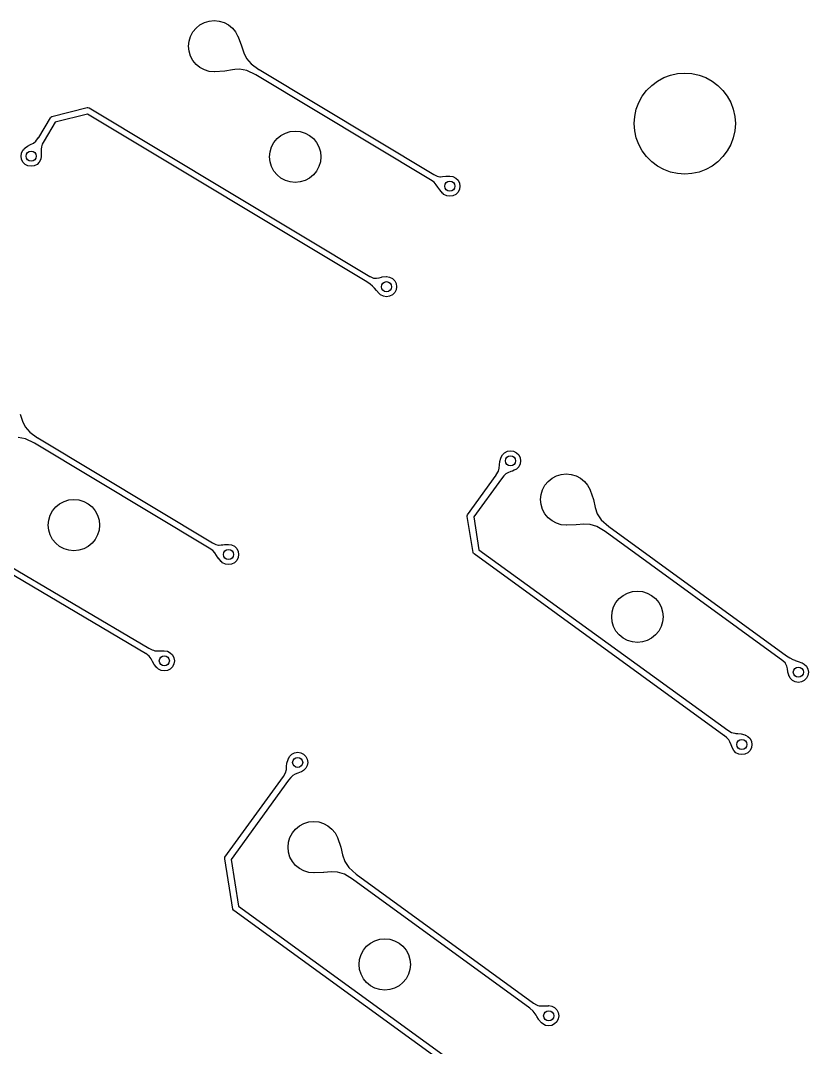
# Model space of a CAD drawing. Extents: x 95 to 380, y -206 to -92.
# Drawn here: x 164.05 to 195.22, y -146.2 to -105.57 of the extents above; entities that cross this region are included whole.
import ezdxf

# ---------------------------------------------------------------- set-up
doc = ezdxf.new("R2010")
doc.units = 0
doc.layers.add('BLACK', color=7, linetype='CONTINUOUS')

msp = doc.modelspace()

# ---------------------------------------------------------------- linework, layer by layer
at = {"layer": 'BLACK', "linetype": 'CONTINUOUS'}
for p, q in [((171.328737, -105.649118), (171.519331, -105.591302)), ((171.519331, -105.591302), (171.717543, -105.57178)), ((171.717543, -105.57178), (171.915755, -105.591302)), ((171.915755, -105.591302), (172.106349, -105.649118)), ((170.778881, -106.198974), (170.87277, -106.023321)), ((170.87277, -106.023321), (170.999123, -105.86936)), ((170.999123, -105.86936), (171.153084, -105.743007)), ((171.153084, -105.743007), (171.328737, -105.649118)), ((172.106349, -105.649118), (172.282002, -105.743007)), ((172.282002, -105.743007), (172.435963, -105.86936)), ((172.435963, -105.86936), (172.562316, -106.023321)), ((172.562316, -106.023321), (172.656205, -106.198974)), ((170.701543, -106.58778), (170.721065, -106.389568)), ((170.721065, -106.389568), (170.778881, -106.198974)), ((172.656205, -106.198974), (172.659238, -106.208973)), ((172.659238, -106.208973), (172.660232, -106.209969)), ((172.660232, -106.209969), (172.660402, -106.210406)), ((172.660402, -106.210406), (172.791536, -106.567613)), ((170.721065, -106.785992), (170.701543, -106.58778)), ((170.778881, -106.976586), (170.721065, -106.785992)), ((172.791536, -106.567613), (172.791654, -106.56795)), ((172.791654, -106.56795), (172.885453, -106.849744)), ((172.885453, -106.849744), (172.885454, -106.849746)), ((172.885454, -106.849746), (172.995419, -107.07836)), ((170.87277, -107.152239), (170.778881, -106.976586)), ((170.999123, -107.3062), (170.87277, -107.152239)), ((172.995419, -107.07836), (173.17913, -107.287107)), ((171.153084, -107.432553), (170.999123, -107.3062)), ((171.328737, -107.526442), (171.153084, -107.432553)), ((171.519331, -107.584258), (171.328737, -107.526442)), ((171.717543, -107.60378), (171.519331, -107.584258)), ((171.729165, -107.602635), (171.717543, -107.60378)), ((171.73003, -107.602926), (171.729165, -107.602635)), ((172.131922, -107.575449), (171.73003, -107.602926)), ((172.133047, -107.575317), (172.131922, -107.575449)), ((172.444144, -107.523474), (172.133047, -107.575317)), ((172.444147, -107.523473), (172.444144, -107.523474)), ((172.444152, -107.523473), (172.444147, -107.523473)), ((172.531237, -107.515135), (172.444152, -107.523473)), ((172.713137, -107.497718), (172.531237, -107.515135)), ((173.000038, -107.5479), (172.713137, -107.497718)), ((173.000042, -107.547901), (173.000038, -107.5479)), ((173.355859, -107.719146), (173.000042, -107.547901)), ((173.17913, -107.287107), (173.485346, -107.503211)), ((173.485346, -107.503211), (173.488617, -107.508387)), ((173.488617, -107.508387), (180.399902, -111.659019)), ((190.045371, -107.667842), (190.330001, -107.647485)), ((190.330001, -107.647485), (190.614631, -107.667842)), ((173.359197, -107.719487), (173.355859, -107.719146)), ((180.26907, -111.869271), (173.359197, -107.719487)), ((189.02028, -108.135986), (189.248719, -107.964978)), ((189.248719, -107.964978), (189.499171, -107.828221)), ((189.499171, -107.828221), (189.766536, -107.728499)), ((189.766536, -107.728499), (190.045371, -107.667842)), ((190.614631, -107.667842), (190.893466, -107.728499)), ((190.893466, -107.728499), (191.160831, -107.828221)), ((191.160831, -107.828221), (191.411283, -107.964978)), ((191.411283, -107.964978), (191.639722, -108.135986)), ((188.647494, -108.566203), (188.818502, -108.337764)), ((188.818502, -108.337764), (189.02028, -108.135986)), ((191.639722, -108.135986), (191.8415, -108.337764)), ((191.8415, -108.337764), (192.012508, -108.566203)), ((188.411015, -109.08402), (188.510737, -108.816655)), ((188.510737, -108.816655), (188.647494, -108.566203)), ((192.012508, -108.566203), (192.149265, -108.816655)), ((192.149265, -108.816655), (192.248987, -109.08402)), ((165.295054, -109.368969), (166.690333, -109.018611)), ((166.697833, -109.272054), (165.425765, -109.591473)), ((166.690333, -109.018611), (166.714575, -109.015042)), ((177.748341, -115.909219), (166.697833, -109.272054)), ((166.714575, -109.015042), (166.714576, -109.015042)), ((166.714576, -109.015042), (166.762813, -109.022251)), ((166.762813, -109.022251), (177.877918, -115.698216)), ((188.350358, -109.362855), (188.411015, -109.08402)), ((192.248987, -109.08402), (192.309644, -109.362855)), ((164.771898, -110.201204), (165.241229, -109.417646)), ((165.425765, -109.591473), (164.983445, -110.329938)), ((165.241229, -109.417646), (165.255848, -109.39798)), ((165.255848, -109.39798), (165.295054, -109.368969)), ((188.330001, -109.647485), (188.350358, -109.362855)), ((188.350358, -109.932115), (188.330001, -109.647485)), ((192.309644, -109.362855), (192.330001, -109.647485)), ((192.330001, -109.647485), (192.309644, -109.932115)), ((174.357348, -110.118247), (174.533001, -110.024358)), ((174.533001, -110.024358), (174.723595, -109.966542)), ((174.723595, -109.966542), (174.921807, -109.94702)), ((174.921807, -109.94702), (175.120019, -109.966542)), ((175.120019, -109.966542), (175.310613, -110.024358)), ((175.310613, -110.024358), (175.486266, -110.118247)), ((188.411015, -110.21095), (188.350358, -109.932115)), ((192.309644, -109.932115), (192.248987, -110.21095)), ((164.334298, -110.537474), (164.45381, -110.47236)), ((164.45381, -110.47236), (164.454163, -110.472178)), ((164.454163, -110.472178), (164.56138, -110.41959)), ((164.56138, -110.41959), (164.664902, -110.340448)), ((164.664902, -110.340448), (164.767627, -110.203728)), ((164.767627, -110.203728), (164.771898, -110.201204)), ((164.914352, -110.461), (164.877986, -110.566336)), ((164.914355, -110.460991), (164.914352, -110.461)), ((164.982948, -110.333889), (164.914355, -110.460991)), ((164.983445, -110.329938), (164.982948, -110.333889)), ((173.983145, -110.574214), (174.077034, -110.398561)), ((174.077034, -110.398561), (174.203387, -110.2446)), ((174.203387, -110.2446), (174.357348, -110.118247)), ((175.486266, -110.118247), (175.640227, -110.2446)), ((175.640227, -110.2446), (175.76658, -110.398561)), ((175.76658, -110.398561), (175.860469, -110.574214)), ((188.510737, -110.478315), (188.411015, -110.21095)), ((188.647494, -110.728767), (188.510737, -110.478315)), ((192.149265, -110.478315), (192.012508, -110.728767)), ((192.248987, -110.21095), (192.149265, -110.478315)), ((164.072802, -110.939208), (164.092379, -110.815601)), ((164.092379, -110.815601), (164.149195, -110.704094)), ((164.149195, -110.704094), (164.195752, -110.657536)), ((164.195608, -110.657184), (164.199055, -110.648919)), ((164.195752, -110.657536), (164.195608, -110.657184)), ((164.199055, -110.648919), (164.199838, -110.648208)), ((164.199838, -110.648208), (164.229899, -110.623389)), ((164.229899, -110.623389), (164.237688, -110.615601)), ((164.237688, -110.615601), (164.241986, -110.61341)), ((164.241986, -110.61341), (164.332455, -110.538721)), ((164.332455, -110.538721), (164.334298, -110.537474)), ((164.867863, -110.657184), (164.867021, -110.664736)), ((164.867021, -110.664736), (164.869335, -110.780812)), ((164.877985, -110.566344), (164.867863, -110.657184)), ((164.869335, -110.780812), (164.870822, -110.848761)), ((164.870822, -110.848761), (164.87254, -110.927277)), ((164.877986, -110.566336), (164.877985, -110.566344)), ((173.905807, -110.96302), (173.925329, -110.764808)), ((173.925329, -110.764808), (173.983145, -110.574214)), ((175.860469, -110.574214), (175.918285, -110.764808)), ((175.918285, -110.764808), (175.937807, -110.96302)), ((188.818502, -110.957206), (188.647494, -110.728767)), ((192.012508, -110.728767), (191.8415, -110.957206)), ((164.092379, -111.062815), (164.072802, -110.939208)), ((164.149195, -111.174322), (164.092379, -111.062815)), ((164.237688, -111.262815), (164.149195, -111.174322)), ((164.349195, -111.319631), (164.237688, -111.262815)), ((164.472802, -111.339208), (164.349195, -111.319631)), ((164.596409, -111.319631), (164.472802, -111.339208)), ((164.707916, -111.262815), (164.596409, -111.319631)), ((164.796409, -111.174322), (164.707916, -111.262815)), ((164.853225, -111.062815), (164.796409, -111.174322)), ((164.872802, -110.939208), (164.853225, -111.062815)), ((164.87254, -110.927277), (164.871383, -110.930251)), ((164.871383, -110.930251), (164.872802, -110.939208)), ((173.925329, -111.161232), (173.905807, -110.96302)), ((173.983145, -111.351826), (173.925329, -111.161232)), ((175.918285, -111.161232), (175.860469, -111.351826)), ((175.937807, -110.96302), (175.918285, -111.161232)), ((189.02028, -111.158984), (188.818502, -110.957206)), ((189.248719, -111.329992), (189.02028, -111.158984)), ((191.639722, -111.158984), (191.411283, -111.329992)), ((191.8415, -110.957206), (191.639722, -111.158984)), ((174.077034, -111.527479), (173.983145, -111.351826)), ((174.203387, -111.68144), (174.077034, -111.527479)), ((174.357348, -111.807793), (174.203387, -111.68144)), ((175.640227, -111.68144), (175.486266, -111.807793)), ((175.76658, -111.527479), (175.640227, -111.68144)), ((175.860469, -111.351826), (175.76658, -111.527479)), ((180.399902, -111.659019), (180.402254, -111.659279)), ((180.402254, -111.659279), (180.535239, -111.725965)), ((180.535239, -111.725965), (180.64621, -111.751627)), ((180.872782, -111.734184), (181.025037, -111.72621)), ((181.025037, -111.72621), (181.027578, -111.72711)), ((181.027578, -111.72711), (181.037322, -111.725567)), ((181.037322, -111.725567), (181.160929, -111.745144)), ((189.499171, -111.466749), (189.248719, -111.329992)), ((189.766536, -111.566471), (189.499171, -111.466749)), ((190.045371, -111.627128), (189.766536, -111.566471)), ((190.330001, -111.647485), (190.045371, -111.627128)), ((190.614631, -111.627128), (190.330001, -111.647485)), ((190.893466, -111.566471), (190.614631, -111.627128)), ((191.160831, -111.466749), (190.893466, -111.566471)), ((191.411283, -111.329992), (191.160831, -111.466749)), ((174.533001, -111.901682), (174.357348, -111.807793)), ((174.723595, -111.959498), (174.533001, -111.901682)), ((174.921807, -111.97902), (174.723595, -111.959498)), ((175.120019, -111.959498), (174.921807, -111.97902)), ((175.310613, -111.901682), (175.120019, -111.959498)), ((175.486266, -111.807793), (175.310613, -111.901682)), ((180.27267, -111.874983), (180.26907, -111.869271)), ((180.41012, -111.972212), (180.27267, -111.874983)), ((180.497303, -112.065563), (180.41012, -111.972212)), ((180.560388, -112.161127), (180.497302, -112.065563)), ((180.497302, -112.065563), (180.497303, -112.065563)), ((180.64621, -111.751627), (180.64621, -111.751626)), ((180.64621, -111.751626), (180.646211, -111.751627)), ((180.646211, -111.751627), (180.646212, -111.751627)), ((180.646212, -111.751627), (180.665139, -111.751082)), ((180.665139, -111.751082), (180.750321, -111.748632)), ((180.750321, -111.748632), (180.872035, -111.734248)), ((180.872035, -111.734248), (180.872782, -111.734184)), ((181.160929, -111.745144), (181.272436, -111.80196)), ((181.272436, -111.80196), (181.360929, -111.890453)), ((181.360929, -111.890453), (181.417745, -112.00196)), ((181.417745, -112.00196), (181.437322, -112.125567)), ((181.437322, -112.125567), (181.417745, -112.249174)), ((180.634015, -112.270666), (180.560388, -112.161127)), ((180.63492, -112.271843), (180.634015, -112.270666)), ((180.746273, -112.399037), (180.63492, -112.271843)), ((180.746773, -112.399572), (180.746273, -112.399037)), ((180.755038, -112.403019), (180.746773, -112.399572)), ((180.755757, -112.402723), (180.755038, -112.403019)), ((180.802208, -112.449174), (180.755757, -112.402723)), ((180.913715, -112.50599), (180.802208, -112.449174)), ((181.037322, -112.525567), (180.913715, -112.50599)), ((181.160929, -112.50599), (181.037322, -112.525567)), ((181.272436, -112.449174), (181.160929, -112.50599)), ((181.360929, -112.360681), (181.272436, -112.449174)), ((181.417745, -112.249174), (181.360929, -112.360681)), ((177.877918, -115.698216), (177.880911, -115.698489)), ((177.880911, -115.698489), (178.016895, -115.760288)), ((178.016895, -115.760288), (178.130703, -115.770567)), ((178.130703, -115.770567), (178.237724, -115.748646)), ((178.237722, -115.748646), (178.237734, -115.748644)), ((178.237724, -115.748646), (178.237722, -115.748646)), ((178.237734, -115.748644), (178.328442, -115.726541)), ((178.328442, -115.726541), (178.361997, -115.718365)), ((178.361997, -115.718365), (178.363695, -115.718082)), ((178.363695, -115.718082), (178.518185, -115.703915)), ((178.518185, -115.703915), (178.519996, -115.704477)), ((178.519996, -115.704477), (178.530926, -115.702747)), ((178.530926, -115.702747), (178.654533, -115.722324)), ((178.654533, -115.722324), (178.76604, -115.77914)), ((178.76604, -115.77914), (178.854533, -115.867633)), ((177.752007, -115.914646), (177.748341, -115.909219)), ((177.886012, -116.003222), (177.752007, -115.914646)), ((177.886018, -116.003226), (177.886012, -116.003222)), ((177.88602, -116.003228), (177.886018, -116.003226)), ((177.978482, -116.082964), (177.88602, -116.003228)), ((177.978484, -116.082967), (177.978482, -116.082964)), ((177.978487, -116.082969), (177.978484, -116.082967)), ((178.049819, -116.163048), (177.978487, -116.082969)), ((178.129542, -116.258537), (178.049819, -116.163048)), ((178.854533, -115.867633), (178.911349, -115.97914)), ((178.911349, -115.97914), (178.930926, -116.102747)), ((178.930926, -116.102747), (178.911349, -116.226354)), ((178.129946, -116.258996), (178.129542, -116.258537)), ((178.23987, -116.376789), (178.129946, -116.258996)), ((178.2401, -116.377027), (178.23987, -116.376789)), ((178.248365, -116.380474), (178.2401, -116.377027)), ((178.249475, -116.380017), (178.248365, -116.380474)), ((178.295812, -116.426354), (178.249475, -116.380017)), ((178.407319, -116.48317), (178.295812, -116.426354)), ((178.530926, -116.502747), (178.407319, -116.48317)), ((178.654533, -116.48317), (178.530926, -116.502747)), ((178.76604, -116.426354), (178.654533, -116.48317)), ((178.854533, -116.337861), (178.76604, -116.426354)), ((178.911349, -116.226354), (178.854533, -116.337861)), ((164.036006, -121.13979), (164.129804, -121.421585)), ((164.129804, -121.421585), (164.129808, -121.421594)), ((164.129808, -121.421594), (164.239764, -121.650199)), ((164.239764, -121.650199), (164.239766, -121.650202)), ((164.239766, -121.650202), (164.239767, -121.650204)), ((164.239767, -121.650204), (164.423476, -121.858952)), ((164.423476, -121.858952), (164.423477, -121.858953)), ((164.423477, -121.858953), (164.729693, -122.075058)), ((164.244386, -122.119746), (163.957486, -122.069562)), ((164.24439, -122.119747), (164.244386, -122.119746)), ((164.600205, -122.290992), (164.24439, -122.119747)), ((164.603543, -122.291333), (164.600205, -122.290992)), ((171.513423, -126.441117), (164.603543, -122.291333)), ((164.729693, -122.075058), (164.732964, -122.080233)), ((164.732964, -122.080233), (171.644254, -126.230865)), ((183.113018, -122.757904), (183.201511, -122.669411)), ((183.201511, -122.669411), (183.313018, -122.612595)), ((183.313018, -122.612595), (183.436625, -122.593018)), ((183.436625, -122.593018), (183.560232, -122.612595)), ((183.560232, -122.612595), (183.671739, -122.669411)), ((183.671739, -122.669411), (183.760232, -122.757904)), ((182.99907, -123.155514), (183.012594, -123.019609)), ((183.012594, -123.019609), (183.01304, -123.017372)), ((183.01304, -123.017372), (183.054146, -122.882392)), ((183.054146, -122.882392), (183.056202, -122.869411)), ((183.056202, -122.869411), (183.060917, -122.860155)), ((183.060917, -122.860155), (183.063326, -122.852248)), ((183.063326, -122.852248), (183.067584, -122.847071)), ((183.067584, -122.847071), (183.113018, -122.757904)), ((183.760232, -122.757904), (183.817048, -122.869411)), ((183.817048, -122.869411), (183.836625, -122.993018)), ((183.836625, -122.993018), (183.817048, -123.116625)), ((182.874874, -123.551661), (182.960763, -123.402866)), ((182.960763, -123.402866), (182.99282, -123.275875)), ((182.99282, -123.275875), (182.999033, -123.155998)), ((182.999033, -123.155998), (182.99907, -123.155514)), ((183.250358, -123.511777), (183.168351, -123.586598)), ((183.250359, -123.511776), (183.250358, -123.511777)), ((183.335908, -123.463004), (183.250359, -123.511776)), ((183.442965, -123.420043), (183.335908, -123.463004)), ((183.442971, -123.42004), (183.442965, -123.420043)), ((183.44301, -123.420025), (183.442971, -123.42004)), ((183.508577, -123.394343), (183.44301, -123.420025)), ((183.578614, -123.366911), (183.508577, -123.394343)), ((183.578801, -123.366836), (183.578614, -123.366911)), ((183.584675, -123.360986), (183.578801, -123.366836)), ((183.671739, -123.316625), (183.584675, -123.360986)), ((183.760232, -123.228132), (183.671739, -123.316625)), ((183.817048, -123.116625), (183.760232, -123.228132)), ((185.444733, -123.527214), (185.642945, -123.507692)), ((185.642945, -123.507692), (185.841157, -123.527214)), ((181.736607, -125.124304), (182.874114, -123.555759)), ((183.074324, -123.701471), (181.979258, -125.211491)), ((182.874114, -123.555759), (182.874874, -123.551661)), ((183.078836, -123.698975), (183.074324, -123.701471)), ((183.16835, -123.586599), (183.078836, -123.698975)), ((183.168351, -123.586598), (183.16835, -123.586599)), ((184.798172, -123.959233), (184.924525, -123.805272)), ((184.924525, -123.805272), (185.078486, -123.678919)), ((185.078486, -123.678919), (185.254139, -123.58503)), ((185.254139, -123.58503), (185.444733, -123.527214)), ((185.841157, -123.527214), (186.031751, -123.58503)), ((186.031751, -123.58503), (186.207404, -123.678919)), ((186.207404, -123.678919), (186.361365, -123.805272)), ((186.361365, -123.805272), (186.487718, -123.959233)), ((184.646467, -124.32548), (184.704283, -124.134886)), ((184.704283, -124.134886), (184.798172, -123.959233)), ((186.487718, -123.959233), (186.581607, -124.134886)), ((186.581607, -124.134886), (186.584817, -124.145469)), ((186.584817, -124.145469), (186.585347, -124.146)), ((186.585347, -124.146), (186.585615, -124.146712)), ((186.585615, -124.146712), (186.714251, -124.526261)), ((169.000788, -130.609984), (158.953932, -124.68469)), ((159.038443, -124.447075), (169.131125, -130.399396)), ((165.44774, -124.816438), (165.601701, -124.690085)), ((165.601701, -124.690085), (165.777354, -124.596196)), ((165.777354, -124.596196), (165.967948, -124.53838)), ((165.967948, -124.53838), (166.16616, -124.518858)), ((166.16616, -124.518858), (166.364372, -124.53838)), ((166.364372, -124.53838), (166.554966, -124.596196)), ((166.554966, -124.596196), (166.730619, -124.690085)), ((166.730619, -124.690085), (166.88458, -124.816438)), ((184.626945, -124.523692), (184.646467, -124.32548)), ((184.646467, -124.721904), (184.626945, -124.523692)), ((184.704283, -124.912498), (184.646467, -124.721904)), ((186.714251, -124.526261), (186.714547, -124.527286)), ((186.714547, -124.527286), (186.78778, -124.832309)), ((165.227498, -125.146052), (165.321387, -124.970399)), ((165.321387, -124.970399), (165.44774, -124.816438)), ((166.88458, -124.816438), (167.010933, -124.970399)), ((167.010933, -124.970399), (167.104822, -125.146052)), ((181.724692, -125.172459), (181.733901, -125.134104)), ((181.733901, -125.134104), (181.736078, -125.125034)), ((181.736078, -125.125034), (181.736607, -125.124304)), ((184.798172, -125.088151), (184.704283, -124.912498)), ((184.924525, -125.242112), (184.798172, -125.088151)), ((186.78778, -124.832309), (186.787784, -124.832325)), ((186.787784, -124.832325), (186.869791, -125.088083)), ((186.869791, -125.088083), (186.869794, -125.088089)), ((186.869794, -125.088089), (187.028564, -125.330633)), ((165.15016, -125.534858), (165.169682, -125.336646)), ((165.169682, -125.73307), (165.15016, -125.534858)), ((165.169682, -125.336646), (165.227498, -125.146052)), ((167.104822, -125.146052), (167.162638, -125.336646)), ((167.162638, -125.336646), (167.18216, -125.534858)), ((167.18216, -125.534858), (167.162638, -125.73307)), ((181.724693, -125.172469), (181.724692, -125.172459)), ((181.726135, -125.19692), (181.724693, -125.172469)), ((181.953529, -126.617348), (181.726135, -125.19692)), ((181.979258, -125.211491), (182.186614, -126.506751)), ((185.078486, -125.368465), (184.924525, -125.242112)), ((185.254139, -125.462354), (185.078486, -125.368465)), ((185.444733, -125.52017), (185.254139, -125.462354)), ((185.642945, -125.539692), (185.444733, -125.52017)), ((185.653696, -125.538633), (185.642945, -125.539692)), ((185.655144, -125.53916), (185.653696, -125.538633)), ((186.037291, -125.52252), (185.655144, -125.53916)), ((186.037721, -125.522493), (186.037291, -125.52252)), ((186.335382, -125.498516), (186.037721, -125.522493)), ((186.335396, -125.498515), (186.335382, -125.498516)), ((186.590238, -125.509018), (186.335396, -125.498515)), ((186.590247, -125.50902), (186.590238, -125.509018)), ((186.855663, -125.595334), (186.590247, -125.50902)), ((187.028564, -125.330633), (187.028567, -125.330637)), ((187.028567, -125.330637), (187.028568, -125.330638)), ((187.028568, -125.330638), (187.324182, -125.589486)), ((165.227498, -125.923664), (165.169682, -125.73307)), ((165.321387, -126.099317), (165.227498, -125.923664)), ((167.104822, -125.923664), (167.010933, -126.099317)), ((167.162638, -125.73307), (167.104822, -125.923664)), ((187.176039, -125.793078), (186.855663, -125.595334)), ((187.178947, -125.793661), (187.176039, -125.793078)), ((194.207999, -130.898284), (187.178947, -125.793661)), ((187.324182, -125.589486), (187.326986, -125.595162)), ((187.326986, -125.595162), (194.35842, -130.701516)), ((165.44774, -126.253278), (165.321387, -126.099317)), ((165.601701, -126.379631), (165.44774, -126.253278)), ((166.88458, -126.253278), (166.730619, -126.379631)), ((167.010933, -126.099317), (166.88458, -126.253278)), ((171.644254, -126.230865), (171.646607, -126.231125)), ((171.646607, -126.231125), (171.779592, -126.297811)), ((171.779592, -126.297811), (171.890564, -126.323472)), ((171.890564, -126.323472), (171.890564, -126.323471)), ((171.890564, -126.323471), (171.890565, -126.323472)), ((171.890565, -126.323472), (171.890566, -126.323472)), ((171.890566, -126.323472), (171.906581, -126.32301)), ((171.906581, -126.32301), (171.994675, -126.320475)), ((171.994675, -126.320475), (171.994681, -126.320474)), ((171.994681, -126.320474), (171.994686, -126.320474)), ((171.994686, -126.320474), (172.059395, -126.312826)), ((172.059395, -126.312826), (172.11639, -126.30609)), ((172.11639, -126.30609), (172.117136, -126.306026)), ((172.117136, -126.306026), (172.269392, -126.298052)), ((172.269392, -126.298052), (172.271933, -126.298952)), ((172.271933, -126.298952), (172.281677, -126.297409)), ((172.281677, -126.297409), (172.405284, -126.316986)), ((172.405284, -126.316986), (172.516791, -126.373802)), ((165.777354, -126.47352), (165.601701, -126.379631)), ((165.967948, -126.531336), (165.777354, -126.47352)), ((166.16616, -126.550858), (165.967948, -126.531336)), ((166.364372, -126.531336), (166.16616, -126.550858)), ((166.554966, -126.47352), (166.364372, -126.531336)), ((166.730619, -126.379631), (166.554966, -126.47352)), ((171.517023, -126.446829), (171.513423, -126.441117)), ((171.654473, -126.544057), (171.517023, -126.446829)), ((171.741656, -126.637408), (171.654473, -126.544057)), ((171.804717, -126.732932), (171.741655, -126.637408)), ((171.741655, -126.637408), (171.741656, -126.637408)), ((171.804771, -126.733013), (171.804717, -126.732932)), ((171.878369, -126.842507), (171.804771, -126.733013)), ((172.516791, -126.373802), (172.605284, -126.462295)), ((172.605284, -126.462295), (172.6621, -126.573802)), ((172.6621, -126.573802), (172.681677, -126.697409)), ((172.681677, -126.697409), (172.6621, -126.821016)), ((181.953544, -126.617443), (181.953529, -126.617348)), ((181.959101, -126.626511), (181.953544, -126.617443)), ((181.978369, -126.657954), (181.959101, -126.626511)), ((181.979028, -126.659028), (181.978369, -126.657954)), ((181.997345, -126.675305), (181.979028, -126.659028)), ((191.878947, -133.851914), (181.997345, -126.675305)), ((182.186614, -126.506751), (192.026556, -133.653104)), ((171.879276, -126.843687), (171.878369, -126.842507)), ((171.936158, -126.908661), (171.879276, -126.843687)), ((171.990627, -126.970878), (171.936158, -126.908661)), ((171.991128, -126.971414), (171.990627, -126.970878)), ((171.999393, -126.974861), (171.991128, -126.971414)), ((172.000112, -126.974565), (171.999393, -126.974861)), ((172.046563, -127.021016), (172.000112, -126.974565)), ((172.15807, -127.077832), (172.046563, -127.021016)), ((172.281677, -127.097409), (172.15807, -127.077832)), ((172.405284, -127.077832), (172.281677, -127.097409)), ((172.516791, -127.021016), (172.405284, -127.077832)), ((172.605284, -126.932523), (172.516791, -127.021016)), ((172.6621, -126.821016), (172.605284, -126.932523)), ((187.735261, -128.443135), (187.889222, -128.316782)), ((187.889222, -128.316782), (188.064875, -128.222893)), ((188.064875, -128.222893), (188.255469, -128.165077)), ((188.255469, -128.165077), (188.453681, -128.145555)), ((188.453681, -128.145555), (188.651893, -128.165077)), ((188.651893, -128.165077), (188.842487, -128.222893)), ((188.842487, -128.222893), (189.01814, -128.316782)), ((189.01814, -128.316782), (189.172101, -128.443135)), ((187.457203, -128.963343), (187.515019, -128.772749)), ((187.515019, -128.772749), (187.608908, -128.597096)), ((187.608908, -128.597096), (187.735261, -128.443135)), ((189.172101, -128.443135), (189.298454, -128.597096)), ((189.298454, -128.597096), (189.392343, -128.772749)), ((189.392343, -128.772749), (189.450159, -128.963343)), ((187.437681, -129.161555), (187.457203, -128.963343)), ((187.457203, -129.359767), (187.437681, -129.161555)), ((189.450159, -128.963343), (189.469681, -129.161555)), ((189.469681, -129.161555), (189.450159, -129.359767)), ((187.515019, -129.550361), (187.457203, -129.359767)), ((187.608908, -129.726014), (187.515019, -129.550361)), ((189.392343, -129.550361), (189.298454, -129.726014)), ((189.450159, -129.359767), (189.392343, -129.550361)), ((187.735261, -129.879975), (187.608908, -129.726014)), ((187.889222, -130.006328), (187.735261, -129.879975)), ((188.064875, -130.100217), (187.889222, -130.006328)), ((189.01814, -130.006328), (188.842487, -130.100217)), ((189.172101, -129.879975), (189.01814, -130.006328)), ((189.298454, -129.726014), (189.172101, -129.879975)), ((169.131125, -130.399396), (169.132804, -130.399593)), ((169.132804, -130.399593), (169.261203, -130.467284)), ((188.255469, -130.158033), (188.064875, -130.100217)), ((188.453681, -130.177555), (188.255469, -130.158033)), ((188.651893, -130.158033), (188.453681, -130.177555)), ((188.842487, -130.100217), (188.651893, -130.158033)), ((169.004403, -130.615972), (169.000788, -130.609984)), ((169.141495, -130.716977), (169.004403, -130.615972)), ((169.1415, -130.716981), (169.141495, -130.716977)), ((169.221485, -130.81909), (169.1415, -130.716981)), ((169.262558, -130.900618), (169.221485, -130.81909)), ((169.261203, -130.467284), (169.314987, -130.485058)), ((169.314987, -130.485058), (169.367413, -130.502384)), ((169.367413, -130.502384), (169.466436, -130.512099)), ((169.466436, -130.512099), (169.466445, -130.512098)), ((169.466445, -130.512098), (169.46645, -130.512099)), ((169.46645, -130.512099), (169.533722, -130.510215)), ((169.533722, -130.510215), (169.583079, -130.508834)), ((169.583079, -130.508834), (169.583124, -130.508851)), ((169.583124, -130.508851), (169.583124, -130.508833)), ((169.583124, -130.508833), (169.583125, -130.508833)), ((169.583125, -130.508833), (169.73038, -130.505276)), ((169.73038, -130.505276), (169.733328, -130.506414)), ((169.733328, -130.506414), (169.742337, -130.504988)), ((169.742337, -130.504988), (169.865944, -130.524565)), ((169.865944, -130.524565), (169.977451, -130.581381)), ((169.977451, -130.581381), (170.065944, -130.669874)), ((170.065944, -130.669874), (170.12276, -130.781381)), ((170.12276, -130.781381), (170.142337, -130.904988)), ((194.35842, -130.701516), (194.359724, -130.701805)), ((194.359724, -130.701805), (194.4918, -130.790804)), ((194.4918, -130.790804), (194.599008, -130.847254)), ((169.274924, -130.925164), (169.262558, -130.900618)), ((169.275135, -130.925564), (169.274924, -130.925164)), ((169.340779, -131.04422), (169.275135, -130.925564)), ((169.342005, -131.046016), (169.340779, -131.04422)), ((169.416777, -131.13627), (169.342005, -131.046016)), ((169.41873, -131.140102), (169.416777, -131.13627)), ((169.425853, -131.147225), (169.41873, -131.140102)), ((169.451316, -131.17796), (169.425853, -131.147225)), ((169.452033, -131.178749), (169.451316, -131.17796)), ((169.460298, -131.182196), (169.452033, -131.178749)), ((169.46067, -131.182042), (169.460298, -131.182196)), ((169.507223, -131.228595), (169.46067, -131.182042)), ((169.61873, -131.285411), (169.507223, -131.228595)), ((169.977451, -131.228595), (169.865944, -131.285411)), ((170.065944, -131.140102), (169.977451, -131.228595)), ((170.12276, -131.028595), (170.065944, -131.140102)), ((170.142337, -130.904988), (170.12276, -131.028595)), ((194.210961, -130.904809), (194.207999, -130.898284)), ((194.309332, -130.996807), (194.210961, -130.904809)), ((194.319668, -131.006473), (194.309332, -130.996807)), ((194.370011, -131.108763), (194.319668, -131.006473)), ((194.387134, -131.217777), (194.370011, -131.108763)), ((194.403606, -131.345728), (194.387134, -131.217777)), ((194.599008, -130.847254), (194.676934, -130.877052)), ((194.676934, -130.877052), (194.69796, -130.885093)), ((194.69796, -130.885093), (194.697964, -130.885094)), ((194.697964, -130.885094), (194.697971, -130.885097)), ((194.697971, -130.885097), (194.81449, -130.924526)), ((194.81449, -130.924526), (194.814869, -130.924663)), ((194.814869, -130.924663), (194.963909, -130.981698)), ((194.963909, -130.981698), (194.970133, -130.987591)), ((194.970133, -130.987591), (195.057151, -131.03193)), ((195.057151, -131.03193), (195.145644, -131.120423)), ((195.145644, -131.120423), (195.20246, -131.23193)), ((169.742337, -131.304988), (169.61873, -131.285411)), ((169.865944, -131.285411), (169.742337, -131.304988)), ((194.404002, -131.347586), (194.403606, -131.345728)), ((194.439395, -131.465137), (194.404002, -131.347586)), ((194.441614, -131.479144), (194.439395, -131.465137)), ((194.4465, -131.488733), (194.441614, -131.479144)), ((194.448763, -131.496249), (194.4465, -131.488733)), ((194.449147, -131.49733), (194.448763, -131.496249)), ((194.452696, -131.500894), (194.449147, -131.49733)), ((194.49843, -131.590651), (194.452696, -131.500894)), ((194.586923, -131.679144), (194.49843, -131.590651)), ((195.145644, -131.590651), (195.057151, -131.679144)), ((195.20246, -131.479144), (195.145644, -131.590651)), ((195.20246, -131.23193), (195.222037, -131.355537)), ((195.222037, -131.355537), (195.20246, -131.479144)), ((194.69843, -131.73596), (194.586923, -131.679144)), ((194.822037, -131.755537), (194.69843, -131.73596)), ((194.945644, -131.73596), (194.822037, -131.755537)), ((195.057151, -131.679144), (194.945644, -131.73596)), ((192.026556, -133.653104), (192.029404, -133.653632)), ((192.029404, -133.653632), (192.178199, -133.739521)), ((191.882091, -133.857595), (191.878947, -133.851914)), ((191.994466, -133.947109), (191.882091, -133.857595)), ((191.994467, -133.94711), (191.994466, -133.947109)), ((191.994468, -133.947111), (191.994467, -133.94711)), ((192.069289, -134.029117), (191.994468, -133.947111)), ((192.11806, -134.114662), (192.069289, -134.029117)), ((192.178199, -133.739521), (192.1782, -133.739521)), ((192.1782, -133.739521), (192.178201, -133.739522)), ((192.178201, -133.739522), (192.305192, -133.771578)), ((192.305192, -133.771578), (192.305196, -133.771578)), ((192.305196, -133.771578), (192.305201, -133.771579)), ((192.305201, -133.771579), (192.355167, -133.774168)), ((192.355167, -133.774168), (192.425065, -133.777791)), ((192.425065, -133.777791), (192.425555, -133.777828)), ((192.425555, -133.777828), (192.561455, -133.791351)), ((192.561455, -133.791351), (192.563696, -133.791799)), ((192.563696, -133.791799), (192.698675, -133.832903)), ((192.698675, -133.832903), (192.711658, -133.83496)), ((192.711658, -133.83496), (192.720913, -133.839675)), ((192.720913, -133.839675), (192.728818, -133.842083)), ((192.728818, -133.842083), (192.733994, -133.846341)), ((192.733994, -133.846341), (192.823165, -133.891776)), ((192.823165, -133.891776), (192.911658, -133.980269)), ((192.911658, -133.980269), (192.968474, -134.091776)), ((192.161043, -134.221768), (192.11806, -134.114662)), ((192.214179, -134.357427), (192.161043, -134.221768)), ((192.214232, -134.357559), (192.214179, -134.357427)), ((192.220083, -134.363435), (192.214232, -134.357559)), ((192.264444, -134.450497), (192.220083, -134.363435)), ((192.352937, -134.53899), (192.264444, -134.450497)), ((192.911658, -134.450497), (192.823165, -134.53899)), ((192.968474, -134.33899), (192.911658, -134.450497)), ((192.968474, -134.091776), (192.988051, -134.215383)), ((192.988051, -134.215383), (192.968474, -134.33899)), ((174.593164, -134.946584), (174.63427, -134.811604)), ((174.63427, -134.811604), (174.636326, -134.798623)), ((174.636326, -134.798623), (174.641041, -134.789367)), ((174.641041, -134.789367), (174.64345, -134.78146)), ((174.64345, -134.78146), (174.647708, -134.776283)), ((174.647708, -134.776283), (174.693142, -134.687116)), ((174.693142, -134.687116), (174.781635, -134.598623)), ((174.781635, -134.598623), (174.893142, -134.541807)), ((174.893142, -134.541807), (175.016749, -134.52223)), ((175.016749, -134.52223), (175.140356, -134.541807)), ((175.140356, -134.541807), (175.251863, -134.598623)), ((175.251863, -134.598623), (175.340356, -134.687116)), ((175.340356, -134.687116), (175.397172, -134.798623)), ((175.397172, -134.798623), (175.416749, -134.92223)), ((192.464444, -134.595806), (192.352937, -134.53899)), ((192.588051, -134.615383), (192.464444, -134.595806)), ((192.711658, -134.595806), (192.588051, -134.615383)), ((192.823165, -134.53899), (192.711658, -134.595806)), ((174.540887, -135.332079), (174.572944, -135.205087)), ((174.572944, -135.205087), (174.579157, -135.08521)), ((174.579157, -135.08521), (174.579194, -135.084726)), ((174.579194, -135.084726), (174.592718, -134.948821)), ((174.592718, -134.948821), (174.593164, -134.946584)), ((175.164799, -135.290198), (175.158925, -135.296048)), ((175.251863, -135.245837), (175.164799, -135.290198)), ((175.340356, -135.157344), (175.251863, -135.245837)), ((175.397172, -135.045837), (175.340356, -135.157344)), ((175.416749, -134.92223), (175.397172, -135.045837)), ((172.140639, -138.672273), (174.454362, -135.484302)), ((174.653824, -135.631029), (172.383794, -138.758796)), ((174.454362, -135.484302), (174.454998, -135.480874)), ((174.454998, -135.480874), (174.540887, -135.332079)), ((174.658959, -135.628188), (174.653824, -135.631029)), ((174.748474, -135.515811), (174.658959, -135.628188)), ((174.748475, -135.51581), (174.748474, -135.515811)), ((174.830481, -135.44099), (174.748475, -135.51581)), ((174.830482, -135.440989), (174.830481, -135.44099)), ((174.916032, -135.392216), (174.830482, -135.440989)), ((175.023089, -135.349255), (174.916032, -135.392216)), ((175.023095, -135.349252), (175.023089, -135.349255)), ((175.023134, -135.349237), (175.023095, -135.349252)), ((175.088701, -135.323555), (175.023134, -135.349237)), ((175.158738, -135.296123), (175.088701, -135.323555)), ((175.158925, -135.296048), (175.158738, -135.296123)), ((175.261792, -137.338318), (175.452386, -137.280502)), ((175.452386, -137.280502), (175.650598, -137.26098)), ((175.650598, -137.26098), (175.84881, -137.280502)), ((175.84881, -137.280502), (176.039404, -137.338318)), ((174.711936, -137.888174), (174.805825, -137.712521)), ((174.805825, -137.712521), (174.932178, -137.55856)), ((174.932178, -137.55856), (175.086139, -137.432207)), ((175.086139, -137.432207), (175.261792, -137.338318)), ((176.039404, -137.338318), (176.215057, -137.432207)), ((176.215057, -137.432207), (176.369018, -137.55856)), ((176.369018, -137.55856), (176.495371, -137.712521)), ((176.495371, -137.712521), (176.58926, -137.888174)), ((174.634598, -138.27698), (174.65412, -138.078768)), ((174.65412, -138.078768), (174.711936, -137.888174)), ((176.58926, -137.888174), (176.59247, -137.898757)), ((176.59247, -137.898757), (176.593, -137.899288)), ((176.593, -137.899288), (176.593268, -137.9)), ((176.593268, -137.9), (176.721904, -138.279548)), ((174.65412, -138.475192), (174.634598, -138.27698)), ((174.711936, -138.665786), (174.65412, -138.475192)), ((176.721904, -138.279548), (176.7222, -138.280573)), ((176.7222, -138.280573), (176.795432, -138.585597)), ((172.129253, -138.719698), (172.140639, -138.672273)), ((172.129254, -138.719707), (172.129253, -138.719698)), ((172.130696, -138.744161), (172.129254, -138.719707)), ((172.446616, -140.723403), (172.130696, -138.744161)), ((172.383794, -138.758796), (172.679712, -140.612729)), ((174.805825, -138.841439), (174.711936, -138.665786)), ((174.932178, -138.9954), (174.805825, -138.841439)), ((176.795432, -138.585597), (176.795436, -138.585613)), ((176.795436, -138.585613), (176.877443, -138.841371)), ((176.877443, -138.841371), (176.877446, -138.841377)), ((176.877446, -138.841377), (177.036216, -139.083921)), ((175.086139, -139.121753), (174.932178, -138.9954)), ((175.261792, -139.215642), (175.086139, -139.121753)), ((175.452386, -139.273458), (175.261792, -139.215642)), ((175.650598, -139.29298), (175.452386, -139.273458)), ((175.661349, -139.291921), (175.650598, -139.29298)), ((175.662797, -139.292448), (175.661349, -139.291921)), ((176.044944, -139.275808), (175.662797, -139.292448)), ((176.045374, -139.275781), (176.044944, -139.275808)), ((176.343035, -139.251805), (176.045374, -139.275781)), ((176.343049, -139.251804), (176.343035, -139.251805)), ((176.597891, -139.262307), (176.343049, -139.251804)), ((176.5979, -139.262309), (176.597891, -139.262307)), ((176.863315, -139.348623), (176.5979, -139.262309)), ((177.183691, -139.546368), (176.863315, -139.348623)), ((177.036216, -139.083921), (177.036219, -139.083925)), ((177.036219, -139.083925), (177.03622, -139.083926)), ((177.03622, -139.083926), (177.331834, -139.342775)), ((177.331834, -139.342775), (177.334641, -139.348458)), ((177.334641, -139.348458), (184.348666, -144.442185)), ((177.186593, -139.54695), (177.183691, -139.546368)), ((184.199656, -144.639977), (177.186593, -139.54695)), ((172.4721, -140.764988), (172.446616, -140.723403)), ((172.490417, -140.781265), (172.4721, -140.764988)), ((181.98888, -147.679515), (172.490417, -140.781265)), ((172.679712, -140.612729), (182.136981, -147.481063)), ((177.616561, -142.350384), (177.742914, -142.196423)), ((177.742914, -142.196423), (177.896875, -142.07007)), ((177.896875, -142.07007), (178.072528, -141.976181)), ((178.072528, -141.976181), (178.263122, -141.918365)), ((178.263122, -141.918365), (178.461334, -141.898843)), ((178.461334, -141.898843), (178.659546, -141.918365)), ((178.659546, -141.918365), (178.85014, -141.976181)), ((178.85014, -141.976181), (179.025793, -142.07007)), ((179.025793, -142.07007), (179.179754, -142.196423)), ((179.179754, -142.196423), (179.306107, -142.350384)), ((177.464856, -142.716631), (177.522672, -142.526037)), ((177.522672, -142.526037), (177.616561, -142.350384)), ((179.306107, -142.350384), (179.399996, -142.526037)), ((179.399996, -142.526037), (179.457812, -142.716631)), ((177.445334, -142.914843), (177.464856, -142.716631)), ((177.464856, -143.113055), (177.445334, -142.914843)), ((179.457812, -142.716631), (179.477334, -142.914843)), ((179.477334, -142.914843), (179.457812, -143.113055)), ((177.522672, -143.303649), (177.464856, -143.113055)), ((177.616561, -143.479302), (177.522672, -143.303649)), ((179.399996, -143.303649), (179.306107, -143.479302)), ((179.457812, -143.113055), (179.399996, -143.303649)), ((177.742914, -143.633263), (177.616561, -143.479302)), ((177.896875, -143.759616), (177.742914, -143.633263)), ((178.072528, -143.853505), (177.896875, -143.759616)), ((179.025793, -143.759616), (178.85014, -143.853505)), ((179.179754, -143.633263), (179.025793, -143.759616)), ((179.306107, -143.479302), (179.179754, -143.633263)), ((178.263122, -143.911321), (178.072528, -143.853505)), ((178.461334, -143.930843), (178.263122, -143.911321)), ((178.659546, -143.911321), (178.461334, -143.930843)), ((178.85014, -143.853505), (178.659546, -143.911321)), ((184.348666, -144.442185), (184.350785, -144.442618)), ((184.350785, -144.442618), (184.4706, -144.517754)), ((184.4706, -144.517754), (184.522135, -144.535763)), ((184.522135, -144.535763), (184.57367, -144.553773)), ((184.57367, -144.553773), (184.672773, -144.560341)), ((184.672773, -144.560341), (184.789826, -144.552941)), ((184.789826, -144.552941), (184.790079, -144.552929)), ((184.790079, -144.552929), (184.935133, -144.547481)), ((184.935133, -144.547481), (184.937899, -144.548507)), ((184.937899, -144.548507), (184.947246, -144.547027)), ((184.947246, -144.547027), (185.070853, -144.566604)), ((185.070853, -144.566604), (185.18236, -144.62342)), ((185.18236, -144.62342), (185.270853, -144.711913)), ((184.202741, -144.646095), (184.199656, -144.639977)), ((184.335072, -144.760077), (184.202741, -144.646095)), ((184.335076, -144.760082), (184.335072, -144.760077)), ((184.414998, -144.865996), (184.335076, -144.760082)), ((184.41501, -144.866013), (184.414998, -144.865996)), ((184.449351, -144.929344), (184.41501, -144.866013)), ((184.471546, -144.970276), (184.449351, -144.929344)), ((184.471798, -144.970715), (184.471546, -144.970276)), ((184.541882, -145.086432), (184.471798, -144.970715)), ((185.270853, -144.711913), (185.327669, -144.82342)), ((185.327669, -144.82342), (185.347246, -144.947027)), ((185.347246, -144.947027), (185.327669, -145.070634)), ((184.542992, -145.087965), (184.541882, -145.086432)), ((184.656201, -145.220284), (184.542992, -145.087965)), ((184.656797, -145.220931), (184.656201, -145.220284)), ((184.665062, -145.224378), (184.656797, -145.220931)), ((184.665638, -145.22414), (184.665062, -145.224378)), ((184.712132, -145.270634), (184.665638, -145.22414)), ((184.823639, -145.32745), (184.712132, -145.270634)), ((184.947246, -145.347027), (184.823639, -145.32745)), ((185.070853, -145.32745), (184.947246, -145.347027)), ((185.18236, -145.270634), (185.070853, -145.32745)), ((185.270853, -145.182141), (185.18236, -145.270634)), ((185.327669, -145.070634), (185.270853, -145.182141))]:
    msp.add_line(p, q, dxfattribs=at)
at = {"layer": 'BLACK'}
for centre in [(164.472802, -110.939208), (181.037322, -112.125567), (178.530926, -116.102747), (183.436625, -122.993018), (172.281677, -126.697409), (169.742337, -130.904988), (194.822037, -131.355537), (192.588051, -134.215383), (175.016749, -134.92223), (184.947246, -144.947027)]:
    msp.add_circle(centre, 0.2, dxfattribs=at)

doc.saveas('drawing.dxf')
